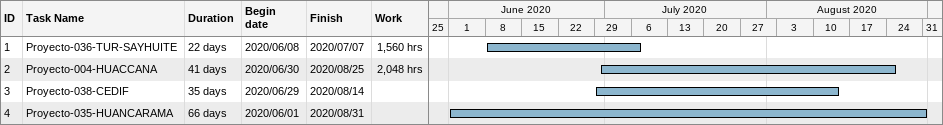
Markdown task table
| ID | Task | Duration | Start | Finish | Work (h) |
|---|---|---|---|---|---|
| 1 | Proyecto-036-TUR-SAYHUITE | 22d | 2020-06-08 | 2020-07-07 | 1560 |
| 2 | Proyecto-004-HUACCANA | 41d | 2020-06-30 | 2020-08-25 | 2048 |
| 3 | Proyecto-038-CEDIF | 35d | 2020-06-29 | 2020-08-14 |  |
| 4 | Proyecto-035-HUANCARAMA | 66d | 2020-06-01 | 2020-08-31 |  |
